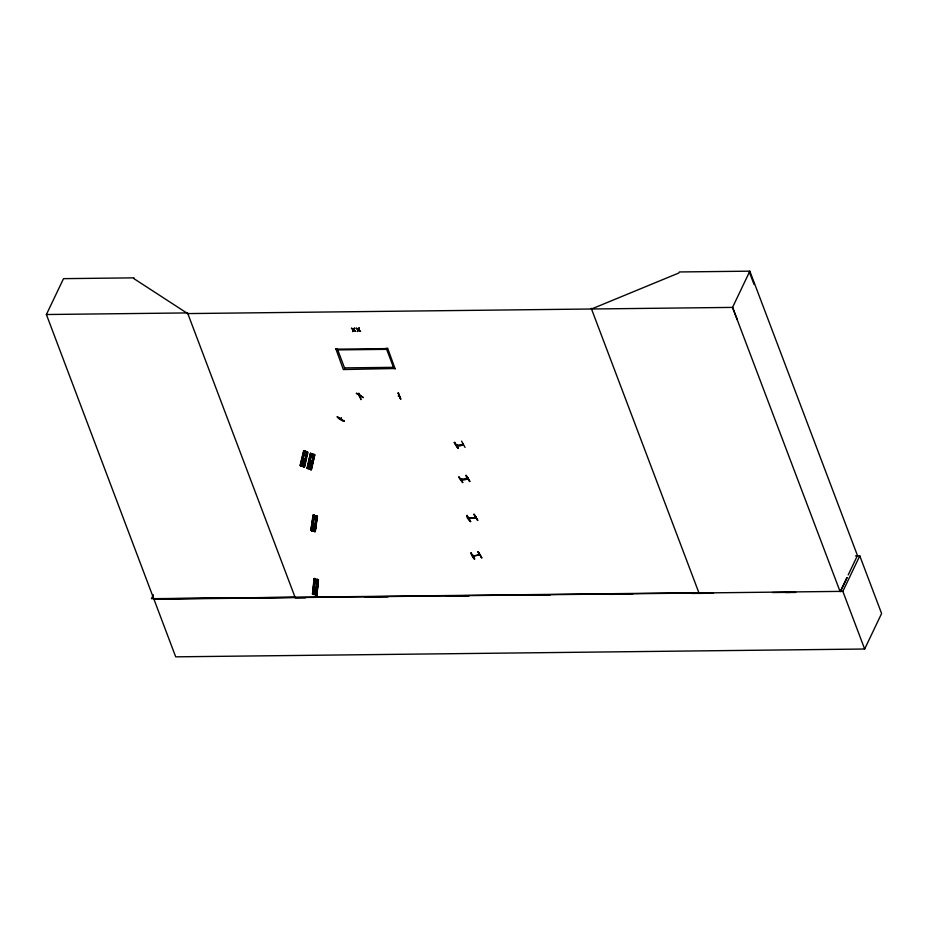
<?xml version="1.0" encoding="UTF-8"?>
<svg xmlns="http://www.w3.org/2000/svg" width="928" height="928" viewBox="0 0 928 928"><rect width="100%" height="100%" fill="white"/><g stroke="black" fill="none" stroke-linecap="round" stroke-linejoin="round"><path stroke-width="1.39" d="M461.204 479.01C459.522 481.655 470.194 478.616 466.993 478.546M475.565 517.395L468.721 518.485L469.081 517.917M473.547 555.918L472.781 556.011L473.616 555.362M475.623 516.838L475.032 517.766L475.159 516.908M475.681 517.627L468.918 518.717L469.556 517.836M479.161 555.28L479.034 554.666M341.179 418.54L340.82 419.12L340.831 418.319M359.797 395.003L359.507 396.163L359.472 395.351M463.223 443.781L462.689 444.709L462.747 443.851C464.592 445.51 454.662 447.447 457.237 444.802M314.406 578.585L318.455 579.872L316.866 595.335L312.458 594.059L314.418 578.48L315.369 578.979L313.803 594.43L315.172 578.689M312.539 594.094L314.035 578.62M314.604 578.782L312.991 594.233L314.418 578.48M317.504 579.374L315.59 594.987L316.866 595.335L318.258 579.582L317.469 579.466L315.926 594.941M318.258 579.582L316.68 595.15M310.868 530.387L313.374 514.97L317.399 516.455L315.288 531.744L310.868 530.387L313.061 515.133M311.657 530.654L313.734 515.342L314.325 515.492L312.191 530.793L311.251 530.375L313.374 514.97L311.611 530.607M311.367 530.549L313.583 515.272M314.116 515.202L311.704 530.654M312.191 530.793L314.105 515.318M313.989 531.373L316.054 516.049L317.202 516.154L315.079 531.558L317.19 516.27M316.448 516.038L314.476 531.524L316.46 515.922M316.796 516.27L315.091 531.442M303.653 450.706L300.15 465.508L304.535 467.074L307.992 452.226L304.001 450.567L300.196 465.554M304.43 450.962L300.939 465.81L303.99 450.672M304.14 450.869L304.732 450.811L301.194 465.752M304.941 451.124L301.414 465.984L304.732 450.811M307.249 451.971L303.212 466.622L307.052 451.646L304.338 466.761M307.052 451.646L303.549 466.598M307.435 452.064L304.245 466.854M310.416 453.351L307.006 468.246L311.344 469.777L314.801 454.929L310.462 453.398L307.539 468.42L308.293 468.675L311.75 453.827L311.147 453.618L307.748 468.512M307.354 468.095L310.81 453.247M310.103 469.348L313.861 454.349L310.393 469.313M310.323 469.29L313.861 454.349M311.321 469.777L314.557 454.708L310.799 469.614M398.808 395.769L398.495 396.302L398.495 395.676M399.388 395.514L399.086 396.314L399.458 395.734M469.487 518.392L469.661 517.894M475.6 517.638L475.936 517.082M472.851 556.034L479.614 554.909M479.393 554.735L472.978 556.243M355.842 331.296L353.893 330.008L354.624 328.071L353.44 329.672L351.573 328.106M353.58 329.382L352.686 331.621L354.032 329.718M358.8 328.025L358.208 329.614L356.34 328.048M358.347 329.324L357.454 331.574L358.8 329.66M359.391 328.013L358.649 329.962L360.609 331.238M341.237 418.725L340.576 418.969L341.191 418.018M855.454 555.907L859.78 555.86L881.6 613.512L864.664 649.02L175.705 656.838L46.4 314.522L63.51 278.655L134.026 277.855L133.713 278.516L187.7 313.583L732.552 307.4L749.836 271.162L679.319 271.962L678.82 272.994L591.507 309.001M153.317 594.767L151.461 598.676L295.069 597.284M395.351 368.509L343.337 369.541L335.832 348.731M337.27 348.708L344.972 369.077M337.711 349.902L386.663 349.346M353.73 330.345L355.285 331.296M358.486 330.287L360.052 331.25M344.52 367.894L393.472 367.337M337.444 416.602C336.296 417.472 343.986 422.321 344.242 420.894M341.423 418.168L341.249 418.679M363.208 397.636L356.491 393.147M358.869 393.24L360.992 399.643L358.649 393.495M359.229 396.001L359.867 395.003M359.82 395.572L359.461 396.152L359.472 395.572M360.076 395.966L359.82 396.476C361.99 396.418 359.008 397.37 360.203 395.896M360.714 395.896L359.971 396.453M360.806 395.954L360.574 396.72L360.888 396.175M386.21 348.151L393.924 368.52M363.3 397.439L356.34 393.449M395.142 368.95L387.637 348.139M398.135 393.008L400.722 399.191L398.158 393.043M398.564 396.279L398.692 395.456M399.202 395.456L398.506 396.279M454.743 442.227L458.246 448.247M456.646 444.825L456.298 445.428L463.084 444.303M456.599 445.684L457.121 444.756M461.61 441.136L465.044 447.389M461.193 478.987L460.833 479.59L467.921 477.932M461.657 478.906L461.599 479.718M461.61 479.753L461.889 479.161M465.96 475.554L469.881 481.493L466.134 475.275M462.666 482.688C456.472 471.412 458.432 478.674 462.805 482.398M466.912 478.581L467.26 477.978M467.19 478.79L467.283 478.001M467.689 478.744L468.037 478.14M467.155 515.33C465.102 515.898 470.415 522.406 470.693 521.339M474.22 514.39L477.769 520.434L474.034 514.216M477.572 520.214L473.964 514.437M471.215 552.856C472.248 558.969 478.5 563.134 471.064 553.076M478.082 551.731L481.632 557.74M479.208 554.434L479.022 555.28M479.66 555.153L479.869 554.399M840.791 590.475L846.974 577.529M848.204 574.942L857.46 555.524L749.836 271.162M840.884 590.695L847.102 577.657M864.664 649.02L842.844 591.356L859.78 555.86M398.959 395.978L399.133 396.036M470.705 553.192L474.544 559.132M313.942 531.338L314.546 531.512M310.984 453.572L307.342 468.211M300.892 465.775L301.484 465.972M303.201 466.61L303.7 466.796M310.752 469.568L314.592 454.616L313.815 454.442L310.544 469.51M46.4 314.522L187.549 312.922L295.324 597.957L305.451 597.841M353.893 328.373L354.484 328.361M358.66 328.315L359.252 328.303M335.623 349.172L387.428 348.58M154.025 598.885L698.877 592.702M153.886 599.186L842.844 591.356M364.797 597.168L387.95 596.901M445.846 596.24L469.011 595.985M528.345 595.312L550.06 595.057M609.394 594.384L632.56 594.117M691.894 593.444L713.528 593.201L699.132 593.363L591.252 308.328M772.537 592.528L795.563 592.273M785.54 592.528L795.621 592.435M318.246 579.698L316.297 595.184M466.042 475.496L469.591 481.504M477.99 551.951L481.818 557.925L478.28 551.916M314.256 580.058L318.095 581.148M313.571 586.786L317.411 587.876M313.409 588.352L317.248 589.442M313.281 589.744L317.121 590.846M313.119 591.31L316.958 592.412M313.014 592.354L316.854 593.456M313.165 516.536L316.993 517.708M312.237 523.195L316.065 524.355M312.017 524.738L315.856 525.909M311.831 526.118L315.671 527.29M311.622 527.672L315.45 528.844M311.483 528.705L315.311 529.876M303.642 452.075L307.446 453.421M310.451 454.766L314.256 456.124M302.134 458.536L305.938 459.882M308.943 461.228L312.748 462.585M301.786 460.044L305.579 461.39M308.595 462.736L312.388 464.093M301.484 461.378L305.277 462.736M308.293 464.081L312.086 465.427M301.124 462.886L304.929 464.244M307.945 465.589L311.738 466.935M300.892 463.896L304.697 465.241M307.702 466.587L311.506 467.944M356.19 328.338L358.034 329.939M351.434 328.396L353.278 329.997M749.348 272.194L754.128 284.56M737.331 319.766L732.552 307.4L840.176 591.762M398.437 393.043L400.699 399.156M314.766 578.817L313.246 594.303L314.812 578.852M311.46 453.606L308.084 468.478L311.506 453.606M337.305 416.858L344.102 421.196L337.293 416.892M467.004 515.562L470.519 521.594L467.004 515.562M454.244 442.552L458.107 448.537L454.279 442.552"/></g></svg>
